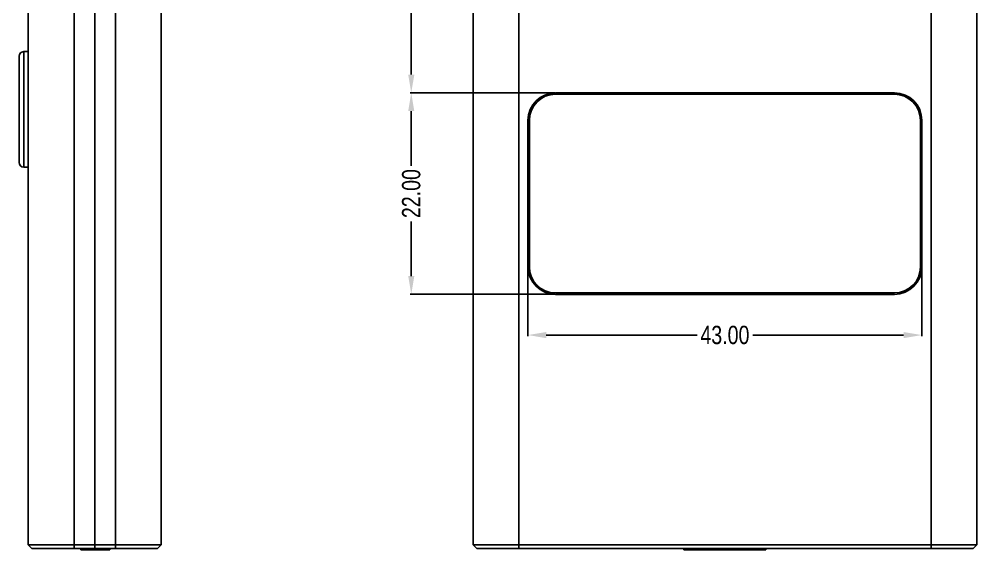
# Model space of a CAD drawing. Header units: inches. Extents: x 318 to 564, y -90 to 138.
# Drawn here: x 459.5 to 564, y -56.1 to 1.8 of the extents above; entities that cross this region are included whole.
import ezdxf

# ---------------------------------------------------------------- set-up
doc = ezdxf.new("R2010")
doc.units = ezdxf.units.IN
doc.header["$LTSCALE"] = 1.21
doc.header["$MEASUREMENT"] = 0
doc.header["$PDMODE"] = 3
doc.header["$PDSIZE"] = 0.3125
doc.layers.get('0').update_dxf_attribs({"linetype": 'CONTINUOUS'})
doc.layers.get('Defpoints').update_dxf_attribs({"linetype": 'CONTINUOUS'})
doc.layers.add('DIM', color=3, linetype='CONTINUOUS')
doc.styles.get("Standard").update_dxf_attribs({"font": 'txt', "width": 0.8})
doc.dimstyles.get("Standard").update_dxf_attribs({"dimtxt": 0.15625, "dimasz": 0.1875, "dimexe": 0.125, "dimexo": 0.0625, "dimgap": 0.09, "dimtad": 0, "dimtih": 1, "dimtoh": 1, "dimzin": 4, "dimdsep": 46, "dimtxsty": 'STANDARD', "dimblk": '_FILLED', "dimblk1": '_FILLED', "dimblk2": '_FILLED', "dimcen": 0.09, "dimazin": 1, "dimtp": 0.01, "dimtm": 0.01, "dimtfac": 1, "dimtofl": 0, "dimtmove": 0, "dimatfit": 3, "dimldrblk": '_FILLED', "dimfxl": 1, "dimtolj": 1, "dimtzin": 4, "dimarcsym": 0})

# ---------------------------------------------------------------- blocks, each defined once
blk = doc.blocks.new('_FILLED')
at = {"color": 0, "linetype": 'ByBlock'}
blk.add_solid([(0, 0), (-1, 0.167), (-1, -0.167)], dxfattribs=at)
blk = doc.blocks.new('*D91')
at = {"layer": 'Defpoints', "color": 0}
for p in [(502.29, 54.03), (509.43, 54.03), (518.03, -6.22)]:
    blk.add_point(p, dxfattribs=at)
at = {"layer": 'DIM', "color": 0, "lineweight": -2}
for p, q in [((509.37, 54.03), (502.17, 54.03)), ((502.29, 52.03), (502.29, 27.06)), ((502.29, -4.22), (502.29, 20.75)), ((517.97, -6.22), (502.17, -6.22))]:
    blk.add_line(p, q, dxfattribs=at)
at = {"layer": 'DIM', "color": 0, "lineweight": -2, "xscale": 2, "yscale": 2, "zscale": 2}
for p, rotation in [((502.29, 54.03), 90), ((502.29, -6.22), 270)]:
    blk.add_blockref('_FILLED', p, dxfattribs=dict(at, rotation=rotation))
at = {"layer": 'DIM', "color": 0, "insert": (502.29, 23.9), "char_height": 2, "attachment_point": 5, "rotation": 90}
blk.add_mtext('\\A1;60.25', dxfattribs=at)
blk = doc.blocks.new('*D92')
at = {"layer": 'Defpoints', "color": 0}
for p in [(518.03, -6.22), (502.29, -28.22), (518.03, -28.22)]:
    blk.add_point(p, dxfattribs=at)
at = {"layer": 'DIM', "color": 0, "lineweight": -2}
for p, q in [((517.97, -6.22), (502.17, -6.22)), ((502.29, -8.22), (502.29, -14.2)), ((502.29, -26.22), (502.29, -20.25)), ((517.97, -28.22), (502.17, -28.22))]:
    blk.add_line(p, q, dxfattribs=at)
at = {"layer": 'DIM', "color": 0, "lineweight": -2, "xscale": 2, "yscale": 2, "zscale": 2}
for p, rotation in [((502.29, -6.22), 90), ((502.29, -28.22), 270)]:
    blk.add_blockref('_FILLED', p, dxfattribs=dict(at, rotation=rotation))
at = {"layer": 'DIM', "color": 0, "insert": (502.29, -17.22), "char_height": 2, "attachment_point": 5, "rotation": 90}
blk.add_mtext('\\A1;22.00', dxfattribs=at)
blk = doc.blocks.new('*D93')
at = {"layer": 'Defpoints', "color": 0}
for p in [(515.03, -25.22), (558.03, -25.22), (558.03, -32.67)]:
    blk.add_point(p, dxfattribs=at)
at = {"layer": 'DIM', "color": 0, "lineweight": -2}
for p, q in [((515.03, -25.28), (515.03, -32.8)), ((558.03, -25.28), (558.03, -32.8)), ((517.03, -32.67), (533.51, -32.67)), ((556.03, -32.67), (539.56, -32.67))]:
    blk.add_line(p, q, dxfattribs=at)
at = {"layer": 'DIM', "color": 0, "lineweight": -2, "xscale": 2, "yscale": 2, "zscale": 2, "rotation": 180}
blk.add_blockref('_FILLED', (515.03, -32.67), dxfattribs=at)
at = {"layer": 'DIM', "color": 0, "lineweight": -2, "xscale": 2, "yscale": 2, "zscale": 2}
blk.add_blockref('_FILLED', (558.03, -32.67), dxfattribs=at)
at = {"layer": 'DIM', "color": 0, "insert": (536.53, -32.67), "char_height": 2, "attachment_point": 5}
blk.add_mtext('\\A1;43.00', dxfattribs=at)

msp = doc.modelspace()

# ---------------------------------------------------------------- linework, layer by layer
at = {"color": 7, "linetype": 'Continuous'}
for p, q in [((460.483, 53.628), (460.483, -55.572)), ((465.483, -55.972), (465.483, 54.028)), ((467.733, 54.028), (467.733, -55.972)), ((469.983, -55.972), (469.983, 54.028)), ((474.983, -55.572), (474.983, 53.628)), ((509.033, -55.572), (509.033, 53.628)), ((514.033, -55.972), (514.033, 54.028)), ((559.033, -55.972), (559.033, 54.028)), ((564.033, -55.572), (564.033, 53.628)), ((460.483, -1.722), (459.983, -1.722)), ((459.983, -14.322), (459.983, -1.722)), ((459.483, -13.822), (459.483, -2.222)), ((555.033, -6.222), (518.033, -6.222)), ((555.033, -6.372), (518.033, -6.372)), ((515.033, -25.222), (515.033, -9.222)), ((515.183, -9.222), (515.183, -25.222)), ((557.883, -25.222), (557.883, -9.222)), ((558.033, -9.222), (558.033, -25.222)), ((460.483, -14.322), (459.983, -14.322)), ((518.033, -28.072), (555.033, -28.072)), ((518.033, -28.222), (555.033, -28.222)), ((474.983, -55.572), (460.483, -55.572)), ((460.883, -55.972), (460.483, -55.572)), ((474.583, -55.972), (460.883, -55.972)), ((466.223, -56.122), (466.223, -55.972)), ((466.223, -56.122), (469.383, -56.122)), ((467.503, -55.972), (467.503, -56.122)), ((468.103, -56.122), (468.103, -55.972)), ((469.383, -55.972), (469.383, -56.122)), ((474.583, -55.972), (474.983, -55.572)), ((564.033, -55.572), (509.033, -55.572)), ((509.433, -55.972), (509.033, -55.572)), ((563.633, -55.972), (509.433, -55.972)), ((532.063, -56.122), (532.063, -55.972)), ((532.063, -56.122), (541.003, -56.122)), ((533.343, -55.972), (533.343, -56.122)), ((539.723, -56.122), (539.723, -55.972)), ((541.003, -55.972), (541.003, -56.122)), ((563.633, -55.972), (564.033, -55.572))]:
    msp.add_line(p, q, dxfattribs=at)
for centre, radius, start, end in [((459.983, -2.222), 0.5, 90, 180), ((518.033, -9.222), 3, 90, 180), ((555.033, -9.222), 3, 0, 90), ((518.033, -9.222), 2.85, 90, 180), ((555.033, -9.222), 2.85, 0, 90), ((459.983, -13.822), 0.5, 180, 270), ((518.033, -25.222), 3, 180, 270), ((518.033, -25.222), 2.85, 180, 270), ((555.033, -25.222), 3, 270, 0), ((555.033, -25.222), 2.85, 270, 0)]:
    msp.add_arc(centre, radius, start, end, dxfattribs=at)

# ---------------------------------------------------------------- dimensions: what is measured, and where the dimension line sits
at = {"layer": 'DIM'}
for base, p2, picture, middle in [((502.291, 54.028), (509.433, 54.028), '*D91', (502.291, 23.903)), ((502.291, -28.222), (518.033, -28.222), '*D92', (502.291, -17.222))]:
    dim = msp.add_linear_dim(base=base, p1=(518.033, -6.222), p2=p2, angle=90, dimstyle='STANDARD', override={"dimtxt": 2, "dimasz": 2, "dimtih": 0, "dimzin": 0, "dimcen": 0.198, "dimadec": 0, "dimazin": 0, "dimtp": 0, "dimtm": 0, "dimtdec": 4, "dimtzin": 0}, dxfattribs=at)
    dim.commit()
    dim.dimension.update_dxf_attribs({"geometry": picture, "text_midpoint": middle})
dim = msp.add_linear_dim(base=(558.033, -32.673), p1=(515.033, -25.222), p2=(558.033, -25.222), dimstyle='STANDARD', override={"dimtxt": 2, "dimasz": 2, "dimtih": 0, "dimzin": 0, "dimcen": 0.198, "dimadec": 0, "dimazin": 0, "dimtp": 0, "dimtm": 0, "dimtdec": 4, "dimtzin": 0}, dxfattribs=at)
dim.commit()
dim.dimension.update_dxf_attribs({"geometry": '*D93', "text_midpoint": (536.533, -32.673)})

doc.saveas('drawing.dxf')
